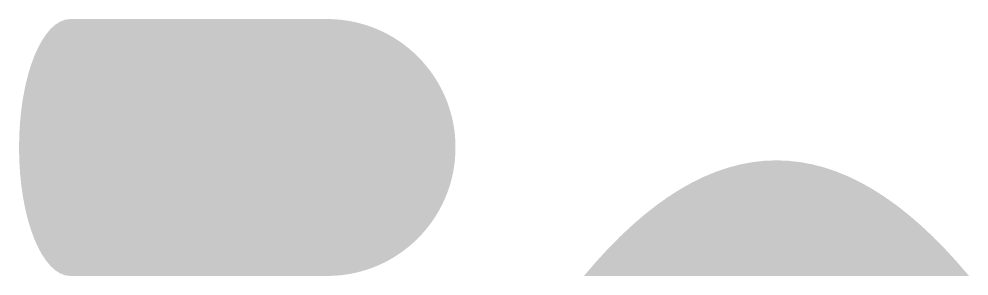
# Model space of a CAD drawing. Header units: metres. Extents: x -2 to 35, y 0 to 10.
import ezdxf

# ---------------------------------------------------------------- set-up
doc = ezdxf.new("R2010")
doc.units = ezdxf.units.M
doc.layers.add('Tarama', color=253, linetype='Continuous', lineweight=13, true_color=0x8c9aaa)

msp = doc.modelspace()

# ---------------------------------------------------------------- hatches: boundary and pattern name
at = {"layer": 'Tarama'}
h = msp.add_hatch(color=256, dxfattribs=at)
edge = h.paths.add_edge_path()
edge.add_line((0, 0), (10, 0))
edge.add_arc((10, 5), 5, -90, 90)
edge.add_line((10, 10), (0, 10))
edge.add_ellipse((0, 5), major_axis=(0, 5), ratio=0.4, start_angle=0, end_angle=180)
h = msp.add_hatch(color=256, dxfattribs=at)
edge = h.paths.add_edge_path()
edge.add_spline(control_points=[(20, 0), (25, 6), (30, 6), (35, 0)], knot_values=[0, 0, 0, 0, 1, 1, 1, 1], degree=3, periodic=0)
edge.add_line((35, 0), (20, 0))

doc.saveas('drawing.dxf')
